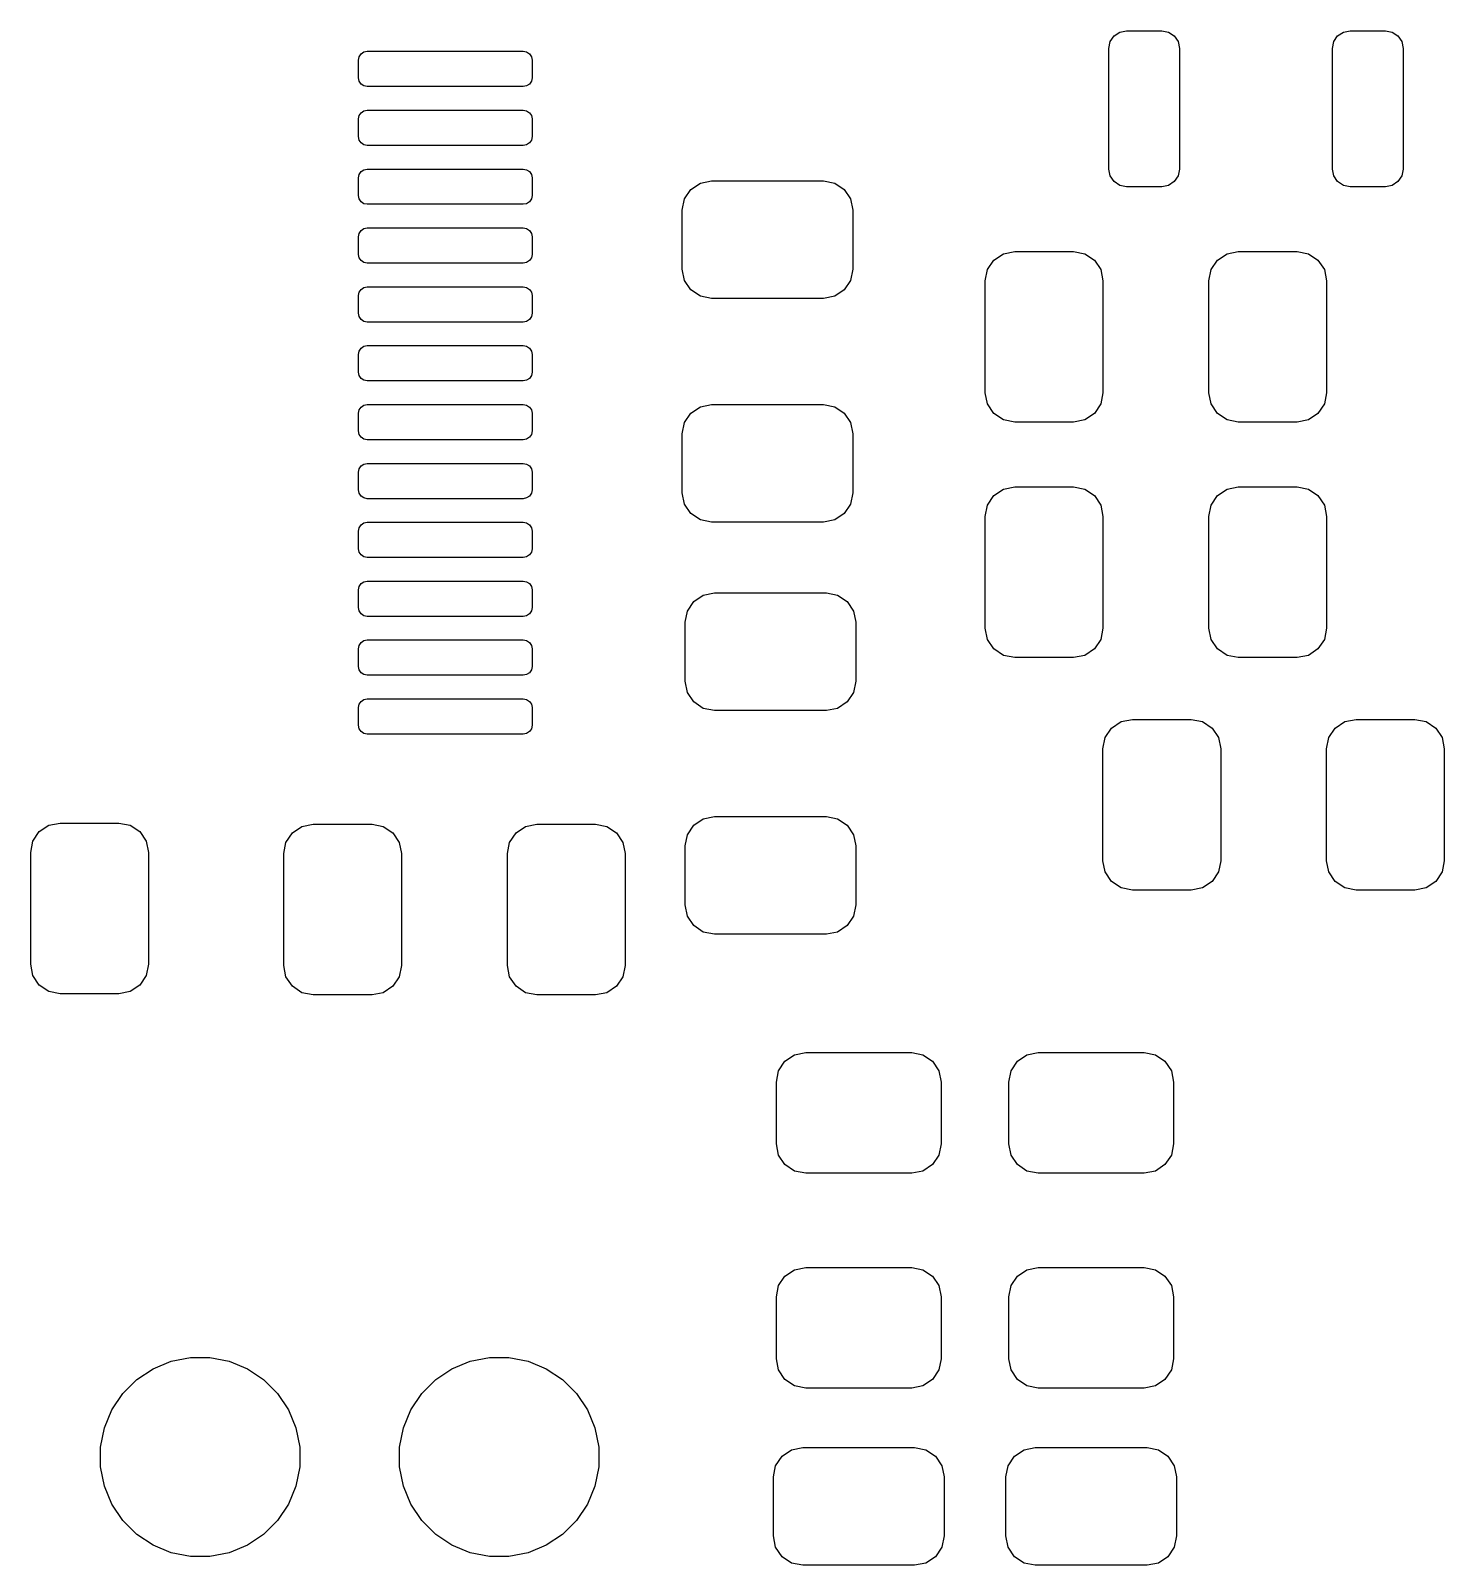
# Model space of a CAD drawing. Extents: x 1.93 to 4.45, y -4.26 to -2.08.
# Drawn here: x 2.537 to 3.01, y -3.62 to -3.107 of the extents above; entities that cross this region are included whole.
import ezdxf

# ---------------------------------------------------------------- set-up
doc = ezdxf.new("R2010")
doc.units = 0
doc.header["$MEASUREMENT"] = 0
doc.layers.add('BLACK', color=7, linetype='CONTINUOUS')

msp = doc.modelspace()

# ---------------------------------------------------------------- linework, layer by layer
at = {"layer": 'BLACK', "linetype": 'CONTINUOUS'}
for p, q in [((2.89809, -3.11093), (2.89937, -3.10901)), ((2.89937, -3.10901), (2.90128, -3.10773)), ((2.90128, -3.10773), (2.90354, -3.10728)), ((2.90354, -3.10728), (2.91535, -3.10728)), ((2.91535, -3.10728), (2.91761, -3.10773)), ((2.91761, -3.10773), (2.91953, -3.10901)), ((2.91953, -3.10901), (2.92081, -3.11093)), ((2.97289, -3.11093), (2.97417, -3.10901)), ((2.97417, -3.10901), (2.97609, -3.10773)), ((2.97609, -3.10773), (2.97835, -3.10728)), ((2.97835, -3.10728), (2.99016, -3.10728)), ((2.99016, -3.10728), (2.99242, -3.10773)), ((2.99242, -3.10773), (2.99433, -3.10901)), ((2.99433, -3.10901), (2.99561, -3.11093)), ((2.64688, -3.116), (2.64752, -3.11504)), ((2.64752, -3.11504), (2.64848, -3.1144)), ((2.64848, -3.1144), (2.64961, -3.11417)), ((2.64961, -3.11417), (2.70177, -3.11417)), ((2.70177, -3.11417), (2.7029, -3.1144)), ((2.7029, -3.1144), (2.70386, -3.11504)), ((2.70386, -3.11504), (2.7045, -3.116)), ((2.89764, -3.11319), (2.89809, -3.11093)), ((2.89764, -3.15354), (2.89764, -3.11319)), ((2.92081, -3.11093), (2.92126, -3.11319)), ((2.92126, -3.11319), (2.92126, -3.15354)), ((2.97244, -3.11319), (2.97289, -3.11093)), ((2.97244, -3.15354), (2.97244, -3.11319)), ((2.99561, -3.11093), (2.99606, -3.11319)), ((2.99606, -3.11319), (2.99606, -3.15354)), ((2.64665, -3.11713), (2.64688, -3.116)), ((2.64665, -3.12303), (2.64665, -3.11713)), ((2.7045, -3.116), (2.70472, -3.11713)), ((2.70472, -3.11713), (2.70472, -3.12303)), ((2.64688, -3.12416), (2.64665, -3.12303)), ((2.64752, -3.12512), (2.64688, -3.12416)), ((2.64848, -3.12576), (2.64752, -3.12512)), ((2.70386, -3.12512), (2.7029, -3.12576)), ((2.7045, -3.12416), (2.70386, -3.12512)), ((2.70472, -3.12303), (2.7045, -3.12416)), ((2.64961, -3.12598), (2.64848, -3.12576)), ((2.70177, -3.12598), (2.64961, -3.12598)), ((2.7029, -3.12576), (2.70177, -3.12598)), ((2.64688, -3.13568), (2.64752, -3.13472)), ((2.64752, -3.13472), (2.64848, -3.13408)), ((2.64848, -3.13408), (2.64961, -3.13386)), ((2.64961, -3.13386), (2.70177, -3.13386)), ((2.70177, -3.13386), (2.7029, -3.13408)), ((2.7029, -3.13408), (2.70386, -3.13472)), ((2.70386, -3.13472), (2.7045, -3.13568)), ((2.64665, -3.13681), (2.64688, -3.13568)), ((2.64665, -3.14272), (2.64665, -3.13681)), ((2.7045, -3.13568), (2.70472, -3.13681)), ((2.70472, -3.13681), (2.70472, -3.14272)), ((2.64688, -3.14385), (2.64665, -3.14272)), ((2.64752, -3.1448), (2.64688, -3.14385)), ((2.64848, -3.14544), (2.64752, -3.1448)), ((2.64961, -3.14567), (2.64848, -3.14544)), ((2.70177, -3.14567), (2.64961, -3.14567)), ((2.7029, -3.14544), (2.70177, -3.14567)), ((2.70386, -3.1448), (2.7029, -3.14544)), ((2.7045, -3.14385), (2.70386, -3.1448)), ((2.70472, -3.14272), (2.7045, -3.14385)), ((2.64665, -3.1565), (2.64688, -3.15537)), ((2.64688, -3.15537), (2.64752, -3.15441)), ((2.64752, -3.15441), (2.64848, -3.15377)), ((2.64848, -3.15377), (2.64961, -3.15354)), ((2.64961, -3.15354), (2.70177, -3.15354)), ((2.70177, -3.15354), (2.7029, -3.15377)), ((2.7029, -3.15377), (2.70386, -3.15441)), ((2.70386, -3.15441), (2.7045, -3.15537)), ((2.7045, -3.15537), (2.70472, -3.1565)), ((2.89809, -3.1558), (2.89764, -3.15354)), ((2.89937, -3.15772), (2.89809, -3.1558)), ((2.92081, -3.1558), (2.91953, -3.15772)), ((2.92126, -3.15354), (2.92081, -3.1558)), ((2.97289, -3.1558), (2.97244, -3.15354)), ((2.97417, -3.15772), (2.97289, -3.1558)), ((2.99561, -3.1558), (2.99433, -3.15772)), ((2.99606, -3.15354), (2.99561, -3.1558)), ((2.64665, -3.1624), (2.64665, -3.1565)), ((2.70472, -3.1565), (2.70472, -3.1624)), ((2.75567, -3.16356), (2.7578, -3.16036)), ((2.7578, -3.16036), (2.761, -3.15823)), ((2.761, -3.15823), (2.76476, -3.15748)), ((2.76476, -3.15748), (2.80217, -3.15748)), ((2.80217, -3.15748), (2.80593, -3.15823)), ((2.80593, -3.15823), (2.80913, -3.16036)), ((2.80913, -3.16036), (2.81126, -3.16356)), ((2.90128, -3.159), (2.89937, -3.15772)), ((2.90354, -3.15945), (2.90128, -3.159)), ((2.91535, -3.15945), (2.90354, -3.15945)), ((2.91761, -3.159), (2.91535, -3.15945)), ((2.91953, -3.15772), (2.91761, -3.159)), ((2.97609, -3.159), (2.97417, -3.15772)), ((2.97835, -3.15945), (2.97609, -3.159)), ((2.99016, -3.15945), (2.97835, -3.15945)), ((2.99242, -3.159), (2.99016, -3.15945)), ((2.99433, -3.15772), (2.99242, -3.159)), ((2.64688, -3.16353), (2.64665, -3.1624)), ((2.64752, -3.16449), (2.64688, -3.16353)), ((2.64848, -3.16513), (2.64752, -3.16449)), ((2.64961, -3.16535), (2.64848, -3.16513)), ((2.70177, -3.16535), (2.64961, -3.16535)), ((2.7029, -3.16513), (2.70177, -3.16535)), ((2.70386, -3.16449), (2.7029, -3.16513)), ((2.7045, -3.16353), (2.70386, -3.16449)), ((2.70472, -3.1624), (2.7045, -3.16353)), ((2.75492, -3.16732), (2.75567, -3.16356)), ((2.81126, -3.16356), (2.81201, -3.16732)), ((2.75492, -3.18701), (2.75492, -3.16732)), ((2.81201, -3.16732), (2.81201, -3.18701)), ((2.64665, -3.17618), (2.64688, -3.17505)), ((2.64665, -3.18209), (2.64665, -3.17618)), ((2.64688, -3.17505), (2.64752, -3.17409)), ((2.64752, -3.17409), (2.64848, -3.17345)), ((2.64848, -3.17345), (2.64961, -3.17323)), ((2.64961, -3.17323), (2.70177, -3.17323)), ((2.70177, -3.17323), (2.7029, -3.17345)), ((2.7029, -3.17345), (2.70386, -3.17409)), ((2.70386, -3.17409), (2.7045, -3.17505)), ((2.7045, -3.17505), (2.70472, -3.17618)), ((2.70472, -3.17618), (2.70472, -3.18209)), ((2.86238, -3.18185), (2.86614, -3.1811)), ((2.86614, -3.1811), (2.88583, -3.1811)), ((2.88583, -3.1811), (2.88959, -3.18185)), ((2.93718, -3.18185), (2.94094, -3.1811)), ((2.94094, -3.1811), (2.96063, -3.1811)), ((2.96063, -3.1811), (2.9644, -3.18185)), ((2.64688, -3.18322), (2.64665, -3.18209)), ((2.64752, -3.18417), (2.64688, -3.18322)), ((2.64848, -3.18481), (2.64752, -3.18417)), ((2.64961, -3.18504), (2.64848, -3.18481)), ((2.70177, -3.18504), (2.64961, -3.18504)), ((2.7029, -3.18481), (2.70177, -3.18504)), ((2.70386, -3.18417), (2.7029, -3.18481)), ((2.7045, -3.18322), (2.70386, -3.18417)), ((2.70472, -3.18209), (2.7045, -3.18322)), ((2.85705, -3.18718), (2.85918, -3.18399)), ((2.85918, -3.18399), (2.86238, -3.18185)), ((2.88959, -3.18185), (2.89279, -3.18399)), ((2.89279, -3.18399), (2.89492, -3.18718)), ((2.93185, -3.18718), (2.93399, -3.18399)), ((2.93399, -3.18399), (2.93718, -3.18185)), ((2.9644, -3.18185), (2.96759, -3.18399)), ((2.96759, -3.18399), (2.96972, -3.18718)), ((2.75567, -3.19077), (2.75492, -3.18701)), ((2.7578, -3.19397), (2.75567, -3.19077)), ((2.81126, -3.19077), (2.80913, -3.19397)), ((2.81201, -3.18701), (2.81126, -3.19077)), ((2.8563, -3.19094), (2.85705, -3.18718)), ((2.8563, -3.22835), (2.8563, -3.19094)), ((2.89492, -3.18718), (2.89567, -3.19094)), ((2.89567, -3.19094), (2.89567, -3.22835)), ((2.9311, -3.19094), (2.93185, -3.18718)), ((2.9311, -3.22835), (2.9311, -3.19094)), ((2.96972, -3.18718), (2.97047, -3.19094)), ((2.97047, -3.19094), (2.97047, -3.22835)), ((2.64665, -3.19587), (2.64688, -3.19474)), ((2.64665, -3.20177), (2.64665, -3.19587)), ((2.64688, -3.19474), (2.64752, -3.19378)), ((2.64752, -3.19378), (2.64848, -3.19314)), ((2.64848, -3.19314), (2.64961, -3.19291)), ((2.64961, -3.19291), (2.70177, -3.19291)), ((2.70177, -3.19291), (2.7029, -3.19314)), ((2.7029, -3.19314), (2.70386, -3.19378)), ((2.70386, -3.19378), (2.7045, -3.19474)), ((2.7045, -3.19474), (2.70472, -3.19587)), ((2.70472, -3.19587), (2.70472, -3.20177)), ((2.761, -3.1961), (2.7578, -3.19397)), ((2.76476, -3.19685), (2.761, -3.1961)), ((2.80217, -3.19685), (2.76476, -3.19685)), ((2.80593, -3.1961), (2.80217, -3.19685)), ((2.80913, -3.19397), (2.80593, -3.1961)), ((2.64688, -3.2029), (2.64665, -3.20177)), ((2.70472, -3.20177), (2.7045, -3.2029)), ((2.64752, -3.20386), (2.64688, -3.2029)), ((2.64848, -3.2045), (2.64752, -3.20386)), ((2.64961, -3.20472), (2.64848, -3.2045)), ((2.70177, -3.20472), (2.64961, -3.20472)), ((2.7029, -3.2045), (2.70177, -3.20472)), ((2.70386, -3.20386), (2.7029, -3.2045)), ((2.7045, -3.2029), (2.70386, -3.20386)), ((2.64665, -3.21555), (2.64688, -3.21442)), ((2.64665, -3.22146), (2.64665, -3.21555)), ((2.64688, -3.21442), (2.64752, -3.21346)), ((2.64752, -3.21346), (2.64848, -3.21282)), ((2.64848, -3.21282), (2.64961, -3.2126)), ((2.64961, -3.2126), (2.70177, -3.2126)), ((2.70177, -3.2126), (2.7029, -3.21282)), ((2.7029, -3.21282), (2.70386, -3.21346)), ((2.70386, -3.21346), (2.7045, -3.21442)), ((2.7045, -3.21442), (2.70472, -3.21555)), ((2.70472, -3.21555), (2.70472, -3.22146)), ((2.64688, -3.22259), (2.64665, -3.22146)), ((2.64752, -3.22354), (2.64688, -3.22259)), ((2.7045, -3.22259), (2.70386, -3.22354)), ((2.70472, -3.22146), (2.7045, -3.22259)), ((2.64848, -3.22418), (2.64752, -3.22354)), ((2.64961, -3.22441), (2.64848, -3.22418)), ((2.70177, -3.22441), (2.64961, -3.22441)), ((2.7029, -3.22418), (2.70177, -3.22441)), ((2.70386, -3.22354), (2.7029, -3.22418)), ((2.64752, -3.23315), (2.64848, -3.23251)), ((2.64848, -3.23251), (2.64961, -3.23228)), ((2.64961, -3.23228), (2.70177, -3.23228)), ((2.70177, -3.23228), (2.7029, -3.23251)), ((2.7029, -3.23251), (2.70386, -3.23315)), ((2.7578, -3.23517), (2.761, -3.23303)), ((2.761, -3.23303), (2.76476, -3.23228)), ((2.76476, -3.23228), (2.80217, -3.23228)), ((2.80217, -3.23228), (2.80593, -3.23303)), ((2.80593, -3.23303), (2.80913, -3.23517)), ((2.85705, -3.23211), (2.8563, -3.22835)), ((2.85918, -3.23531), (2.85705, -3.23211)), ((2.89492, -3.23211), (2.89279, -3.23531)), ((2.89567, -3.22835), (2.89492, -3.23211)), ((2.93185, -3.23211), (2.9311, -3.22835)), ((2.93399, -3.23531), (2.93185, -3.23211)), ((2.96972, -3.23211), (2.96759, -3.23531)), ((2.97047, -3.22835), (2.96972, -3.23211)), ((2.64665, -3.23524), (2.64688, -3.23411)), ((2.64665, -3.24114), (2.64665, -3.23524)), ((2.64688, -3.23411), (2.64752, -3.23315)), ((2.70386, -3.23315), (2.7045, -3.23411)), ((2.7045, -3.23411), (2.70472, -3.23524)), ((2.70472, -3.23524), (2.70472, -3.24114)), ((2.75567, -3.23836), (2.7578, -3.23517)), ((2.80913, -3.23517), (2.81126, -3.23836)), ((2.86238, -3.23744), (2.85918, -3.23531)), ((2.86614, -3.23819), (2.86238, -3.23744)), ((2.88583, -3.23819), (2.86614, -3.23819)), ((2.88959, -3.23744), (2.88583, -3.23819)), ((2.89279, -3.23531), (2.88959, -3.23744)), ((2.93718, -3.23744), (2.93399, -3.23531)), ((2.94094, -3.23819), (2.93718, -3.23744)), ((2.96063, -3.23819), (2.94094, -3.23819)), ((2.9644, -3.23744), (2.96063, -3.23819)), ((2.96759, -3.23531), (2.9644, -3.23744)), ((2.64688, -3.24227), (2.64665, -3.24114)), ((2.64752, -3.24323), (2.64688, -3.24227)), ((2.64848, -3.24387), (2.64752, -3.24323)), ((2.70386, -3.24323), (2.7029, -3.24387)), ((2.7045, -3.24227), (2.70386, -3.24323)), ((2.70472, -3.24114), (2.7045, -3.24227)), ((2.75492, -3.24213), (2.75567, -3.23836)), ((2.75492, -3.26181), (2.75492, -3.24213)), ((2.81126, -3.23836), (2.81201, -3.24213)), ((2.81201, -3.24213), (2.81201, -3.26181)), ((2.64961, -3.24409), (2.64848, -3.24387)), ((2.70177, -3.24409), (2.64961, -3.24409)), ((2.7029, -3.24387), (2.70177, -3.24409)), ((2.64688, -3.25379), (2.64752, -3.25283)), ((2.64752, -3.25283), (2.64848, -3.25219)), ((2.64848, -3.25219), (2.64961, -3.25197)), ((2.64961, -3.25197), (2.70177, -3.25197)), ((2.70177, -3.25197), (2.7029, -3.25219)), ((2.7029, -3.25219), (2.70386, -3.25283)), ((2.70386, -3.25283), (2.7045, -3.25379)), ((2.64665, -3.25492), (2.64688, -3.25379)), ((2.64665, -3.26083), (2.64665, -3.25492)), ((2.7045, -3.25379), (2.70472, -3.25492)), ((2.70472, -3.25492), (2.70472, -3.26083)), ((2.64688, -3.26196), (2.64665, -3.26083)), ((2.64752, -3.26291), (2.64688, -3.26196)), ((2.64848, -3.26355), (2.64752, -3.26291)), ((2.64961, -3.26378), (2.64848, -3.26355)), ((2.70177, -3.26378), (2.64961, -3.26378)), ((2.7029, -3.26355), (2.70177, -3.26378)), ((2.70386, -3.26291), (2.7029, -3.26355)), ((2.7045, -3.26196), (2.70386, -3.26291)), ((2.70472, -3.26083), (2.7045, -3.26196)), ((2.75567, -3.26558), (2.75492, -3.26181)), ((2.81201, -3.26181), (2.81126, -3.26558)), ((2.85705, -3.26592), (2.85918, -3.26273)), ((2.85918, -3.26273), (2.86238, -3.26059)), ((2.86238, -3.26059), (2.86614, -3.25984)), ((2.86614, -3.25984), (2.88583, -3.25984)), ((2.88583, -3.25984), (2.88959, -3.26059)), ((2.88959, -3.26059), (2.89279, -3.26273)), ((2.89279, -3.26273), (2.89492, -3.26592)), ((2.93185, -3.26592), (2.93399, -3.26273)), ((2.93399, -3.26273), (2.93718, -3.26059)), ((2.93718, -3.26059), (2.94094, -3.25984)), ((2.94094, -3.25984), (2.96063, -3.25984)), ((2.96063, -3.25984), (2.9644, -3.26059)), ((2.9644, -3.26059), (2.96759, -3.26273)), ((2.96759, -3.26273), (2.96972, -3.26592)), ((2.7578, -3.26877), (2.75567, -3.26558)), ((2.761, -3.2709), (2.7578, -3.26877)), ((2.80913, -3.26877), (2.80593, -3.2709)), ((2.81126, -3.26558), (2.80913, -3.26877)), ((2.8563, -3.26969), (2.85705, -3.26592)), ((2.89492, -3.26592), (2.89567, -3.26969)), ((2.9311, -3.26969), (2.93185, -3.26592)), ((2.96972, -3.26592), (2.97047, -3.26969)), ((2.64665, -3.27461), (2.64688, -3.27348)), ((2.64688, -3.27348), (2.64752, -3.27252)), ((2.64752, -3.27252), (2.64848, -3.27188)), ((2.64848, -3.27188), (2.64961, -3.27165)), ((2.64961, -3.27165), (2.70177, -3.27165)), ((2.70177, -3.27165), (2.7029, -3.27188)), ((2.7029, -3.27188), (2.70386, -3.27252)), ((2.70386, -3.27252), (2.7045, -3.27348)), ((2.7045, -3.27348), (2.70472, -3.27461)), ((2.76476, -3.27165), (2.761, -3.2709)), ((2.80217, -3.27165), (2.76476, -3.27165)), ((2.80593, -3.2709), (2.80217, -3.27165)), ((2.8563, -3.30709), (2.8563, -3.26969)), ((2.89567, -3.26969), (2.89567, -3.30709)), ((2.9311, -3.30709), (2.9311, -3.26969)), ((2.97047, -3.26969), (2.97047, -3.30709)), ((2.64665, -3.28051), (2.64665, -3.27461)), ((2.70472, -3.27461), (2.70472, -3.28051)), ((2.64688, -3.28164), (2.64665, -3.28051)), ((2.64752, -3.2826), (2.64688, -3.28164)), ((2.64848, -3.28324), (2.64752, -3.2826)), ((2.64961, -3.28346), (2.64848, -3.28324)), ((2.70177, -3.28346), (2.64961, -3.28346)), ((2.7029, -3.28324), (2.70177, -3.28346)), ((2.70386, -3.2826), (2.7029, -3.28324)), ((2.7045, -3.28164), (2.70386, -3.2826)), ((2.70472, -3.28051), (2.7045, -3.28164)), ((2.64665, -3.29429), (2.64688, -3.29316)), ((2.64665, -3.3002), (2.64665, -3.29429)), ((2.64688, -3.29316), (2.64752, -3.2922)), ((2.64752, -3.2922), (2.64848, -3.29156)), ((2.64848, -3.29156), (2.64961, -3.29134)), ((2.64961, -3.29134), (2.70177, -3.29134)), ((2.70177, -3.29134), (2.7029, -3.29156)), ((2.7029, -3.29156), (2.70386, -3.2922)), ((2.70386, -3.2922), (2.7045, -3.29316)), ((2.7045, -3.29316), (2.70472, -3.29429)), ((2.70472, -3.29429), (2.70472, -3.3002)), ((2.75665, -3.30135), (2.75879, -3.29816)), ((2.75879, -3.29816), (2.76198, -3.29602)), ((2.76198, -3.29602), (2.76575, -3.29528)), ((2.76575, -3.29528), (2.80315, -3.29528)), ((2.80315, -3.29528), (2.80692, -3.29602)), ((2.80692, -3.29602), (2.81011, -3.29816)), ((2.81011, -3.29816), (2.81224, -3.30135)), ((2.64688, -3.30133), (2.64665, -3.3002)), ((2.64752, -3.30228), (2.64688, -3.30133)), ((2.64848, -3.30292), (2.64752, -3.30228)), ((2.64961, -3.30315), (2.64848, -3.30292)), ((2.70177, -3.30315), (2.64961, -3.30315)), ((2.7029, -3.30292), (2.70177, -3.30315)), ((2.70386, -3.30228), (2.7029, -3.30292)), ((2.7045, -3.30133), (2.70386, -3.30228)), ((2.70472, -3.3002), (2.7045, -3.30133)), ((2.75591, -3.30512), (2.75665, -3.30135)), ((2.81224, -3.30135), (2.81299, -3.30512)), ((2.75591, -3.3248), (2.75591, -3.30512)), ((2.81299, -3.30512), (2.81299, -3.3248)), ((2.85705, -3.31085), (2.8563, -3.30709)), ((2.89567, -3.30709), (2.89492, -3.31085)), ((2.93185, -3.31085), (2.9311, -3.30709)), ((2.97047, -3.30709), (2.96972, -3.31085)), ((2.64665, -3.31398), (2.64688, -3.31285)), ((2.64665, -3.31988), (2.64665, -3.31398)), ((2.64688, -3.31285), (2.64752, -3.31189)), ((2.64752, -3.31189), (2.64848, -3.31125)), ((2.64848, -3.31125), (2.64961, -3.31102)), ((2.64961, -3.31102), (2.70177, -3.31102)), ((2.70177, -3.31102), (2.7029, -3.31125)), ((2.7029, -3.31125), (2.70386, -3.31189)), ((2.70386, -3.31189), (2.7045, -3.31285)), ((2.7045, -3.31285), (2.70472, -3.31398)), ((2.70472, -3.31398), (2.70472, -3.31988)), ((2.85918, -3.31405), (2.85705, -3.31085)), ((2.86238, -3.31618), (2.85918, -3.31405)), ((2.89279, -3.31405), (2.88959, -3.31618)), ((2.89492, -3.31085), (2.89279, -3.31405)), ((2.93399, -3.31405), (2.93185, -3.31085)), ((2.93718, -3.31618), (2.93399, -3.31405)), ((2.96759, -3.31405), (2.9644, -3.31618)), ((2.96972, -3.31085), (2.96759, -3.31405)), ((2.64688, -3.32101), (2.64665, -3.31988)), ((2.70472, -3.31988), (2.7045, -3.32101)), ((2.86614, -3.31693), (2.86238, -3.31618)), ((2.88583, -3.31693), (2.86614, -3.31693)), ((2.88959, -3.31618), (2.88583, -3.31693)), ((2.94094, -3.31693), (2.93718, -3.31618)), ((2.96063, -3.31693), (2.94094, -3.31693)), ((2.9644, -3.31618), (2.96063, -3.31693)), ((2.64752, -3.32197), (2.64688, -3.32101)), ((2.64848, -3.32261), (2.64752, -3.32197)), ((2.64961, -3.32283), (2.64848, -3.32261)), ((2.70177, -3.32283), (2.64961, -3.32283)), ((2.7029, -3.32261), (2.70177, -3.32283)), ((2.70386, -3.32197), (2.7029, -3.32261)), ((2.7045, -3.32101), (2.70386, -3.32197)), ((2.75665, -3.32857), (2.75591, -3.3248)), ((2.81299, -3.3248), (2.81224, -3.32857)), ((2.75879, -3.33176), (2.75665, -3.32857)), ((2.81224, -3.32857), (2.81011, -3.33176)), ((2.64665, -3.33366), (2.64688, -3.33253)), ((2.64665, -3.33957), (2.64665, -3.33366)), ((2.64688, -3.33253), (2.64752, -3.33157)), ((2.64752, -3.33157), (2.64848, -3.33093)), ((2.64848, -3.33093), (2.64961, -3.33071)), ((2.64961, -3.33071), (2.70177, -3.33071)), ((2.70177, -3.33071), (2.7029, -3.33093)), ((2.7029, -3.33093), (2.70386, -3.33157)), ((2.70386, -3.33157), (2.7045, -3.33253)), ((2.7045, -3.33253), (2.70472, -3.33366)), ((2.70472, -3.33366), (2.70472, -3.33957)), ((2.76198, -3.3339), (2.75879, -3.33176)), ((2.76575, -3.33465), (2.76198, -3.3339)), ((2.80315, -3.33465), (2.76575, -3.33465)), ((2.80692, -3.3339), (2.80315, -3.33465)), ((2.81011, -3.33176), (2.80692, -3.3339)), ((2.64688, -3.3407), (2.64665, -3.33957)), ((2.64752, -3.34165), (2.64688, -3.3407)), ((2.7045, -3.3407), (2.70386, -3.34165)), ((2.70472, -3.33957), (2.7045, -3.3407)), ((2.89642, -3.34367), (2.89855, -3.34048)), ((2.89855, -3.34048), (2.90175, -3.33835)), ((2.90175, -3.33835), (2.90551, -3.3376)), ((2.90551, -3.3376), (2.9252, -3.3376)), ((2.9252, -3.3376), (2.92896, -3.33835)), ((2.92896, -3.33835), (2.93216, -3.34048)), ((2.93216, -3.34048), (2.93429, -3.34367)), ((2.97122, -3.34367), (2.97336, -3.34048)), ((2.97336, -3.34048), (2.97655, -3.33835)), ((2.97655, -3.33835), (2.98031, -3.3376)), ((2.98031, -3.3376), (3, -3.3376)), ((3, -3.3376), (3.00377, -3.33835)), ((3.00377, -3.33835), (3.00696, -3.34048)), ((3.00696, -3.34048), (3.00909, -3.34367)), ((2.64848, -3.34229), (2.64752, -3.34165)), ((2.64961, -3.34252), (2.64848, -3.34229)), ((2.70177, -3.34252), (2.64961, -3.34252)), ((2.7029, -3.34229), (2.70177, -3.34252)), ((2.70386, -3.34165), (2.7029, -3.34229)), ((2.89567, -3.34744), (2.89642, -3.34367)), ((2.93429, -3.34367), (2.93504, -3.34744)), ((2.97047, -3.34744), (2.97122, -3.34367)), ((3.00909, -3.34367), (3.00984, -3.34744)), ((2.89567, -3.38484), (2.89567, -3.34744)), ((2.93504, -3.34744), (2.93504, -3.38484)), ((2.97047, -3.38484), (2.97047, -3.34744)), ((3.00984, -3.34744), (3.00984, -3.38484)), ((2.75879, -3.37296), (2.76198, -3.37083)), ((2.76198, -3.37083), (2.76575, -3.37008)), ((2.76575, -3.37008), (2.80315, -3.37008)), ((2.80315, -3.37008), (2.80692, -3.37083)), ((2.80692, -3.37083), (2.81011, -3.37296)), ((2.53776, -3.37832), (2.53989, -3.37513)), ((2.53989, -3.37513), (2.54308, -3.37299)), ((2.54308, -3.37299), (2.54685, -3.37224)), ((2.54685, -3.37224), (2.56654, -3.37224)), ((2.56654, -3.37224), (2.5703, -3.37299)), ((2.5703, -3.37299), (2.5735, -3.37513)), ((2.5735, -3.37513), (2.57563, -3.37832)), ((2.6224, -3.37871), (2.62454, -3.37552)), ((2.62454, -3.37552), (2.62773, -3.37339)), ((2.62773, -3.37339), (2.6315, -3.37264)), ((2.6315, -3.37264), (2.65118, -3.37264)), ((2.65118, -3.37264), (2.65495, -3.37339)), ((2.65495, -3.37339), (2.65814, -3.37552)), ((2.65814, -3.37552), (2.66027, -3.37871)), ((2.69721, -3.37871), (2.69934, -3.37552)), ((2.69934, -3.37552), (2.70253, -3.37339)), ((2.70253, -3.37339), (2.7063, -3.37264)), ((2.7063, -3.37264), (2.72598, -3.37264)), ((2.72598, -3.37264), (2.72975, -3.37339)), ((2.72975, -3.37339), (2.73294, -3.37552)), ((2.73294, -3.37552), (2.73508, -3.37871)), ((2.75591, -3.37992), (2.75665, -3.37615)), ((2.75665, -3.37615), (2.75879, -3.37296)), ((2.81011, -3.37296), (2.81224, -3.37615)), ((2.81224, -3.37615), (2.81299, -3.37992)), ((2.53701, -3.38209), (2.53776, -3.37832)), ((2.57563, -3.37832), (2.57638, -3.38209)), ((2.62165, -3.38248), (2.6224, -3.37871)), ((2.66027, -3.37871), (2.66102, -3.38248)), ((2.69646, -3.38248), (2.69721, -3.37871)), ((2.73508, -3.37871), (2.73583, -3.38248)), ((2.75591, -3.39961), (2.75591, -3.37992)), ((2.81299, -3.37992), (2.81299, -3.39961)), ((2.53701, -3.41949), (2.53701, -3.38209)), ((2.57638, -3.38209), (2.57638, -3.41949)), ((2.62165, -3.41988), (2.62165, -3.38248)), ((2.66102, -3.38248), (2.66102, -3.41988)), ((2.69646, -3.41988), (2.69646, -3.38248)), ((2.73583, -3.38248), (2.73583, -3.41988)), ((2.89642, -3.38861), (2.89567, -3.38484)), ((2.93504, -3.38484), (2.93429, -3.38861)), ((2.97122, -3.38861), (2.97047, -3.38484)), ((3.00984, -3.38484), (3.00909, -3.38861)), ((2.89855, -3.3918), (2.89642, -3.38861)), ((2.90175, -3.39394), (2.89855, -3.3918)), ((2.93216, -3.3918), (2.92896, -3.39394)), ((2.93429, -3.38861), (2.93216, -3.3918)), ((2.97336, -3.3918), (2.97122, -3.38861)), ((2.97655, -3.39394), (2.97336, -3.3918)), ((3.00696, -3.3918), (3.00377, -3.39394)), ((3.00909, -3.38861), (3.00696, -3.3918)), ((2.90551, -3.39469), (2.90175, -3.39394)), ((2.9252, -3.39469), (2.90551, -3.39469)), ((2.92896, -3.39394), (2.9252, -3.39469)), ((2.98031, -3.39469), (2.97655, -3.39394)), ((3, -3.39469), (2.98031, -3.39469)), ((3.00377, -3.39394), (3, -3.39469)), ((2.75665, -3.40337), (2.75591, -3.39961)), ((2.81299, -3.39961), (2.81224, -3.40337)), ((2.75879, -3.40657), (2.75665, -3.40337)), ((2.76198, -3.4087), (2.75879, -3.40657)), ((2.81011, -3.40657), (2.80692, -3.4087)), ((2.81224, -3.40337), (2.81011, -3.40657)), ((2.76575, -3.40945), (2.76198, -3.4087)), ((2.80315, -3.40945), (2.76575, -3.40945)), ((2.80692, -3.4087), (2.80315, -3.40945)), ((2.53776, -3.42325), (2.53701, -3.41949)), ((2.57638, -3.41949), (2.57563, -3.42325)), ((2.6224, -3.42365), (2.62165, -3.41988)), ((2.66102, -3.41988), (2.66027, -3.42365)), ((2.69721, -3.42365), (2.69646, -3.41988)), ((2.73583, -3.41988), (2.73508, -3.42365)), ((2.53989, -3.42645), (2.53776, -3.42325)), ((2.54308, -3.42858), (2.53989, -3.42645)), ((2.5735, -3.42645), (2.5703, -3.42858)), ((2.57563, -3.42325), (2.5735, -3.42645)), ((2.62454, -3.42684), (2.6224, -3.42365)), ((2.62773, -3.42898), (2.62454, -3.42684)), ((2.65814, -3.42684), (2.65495, -3.42898)), ((2.66027, -3.42365), (2.65814, -3.42684)), ((2.69934, -3.42684), (2.69721, -3.42365)), ((2.70253, -3.42898), (2.69934, -3.42684)), ((2.73294, -3.42684), (2.72975, -3.42898)), ((2.73508, -3.42365), (2.73294, -3.42684)), ((2.54685, -3.42933), (2.54308, -3.42858)), ((2.56654, -3.42933), (2.54685, -3.42933)), ((2.5703, -3.42858), (2.56654, -3.42933)), ((2.6315, -3.42972), (2.62773, -3.42898)), ((2.65118, -3.42972), (2.6315, -3.42972)), ((2.65495, -3.42898), (2.65118, -3.42972)), ((2.7063, -3.42972), (2.70253, -3.42898)), ((2.72598, -3.42972), (2.7063, -3.42972)), ((2.72975, -3.42898), (2.72598, -3.42972)), ((2.78717, -3.45509), (2.7893, -3.4519)), ((2.7893, -3.4519), (2.79249, -3.44976)), ((2.79249, -3.44976), (2.79626, -3.44902)), ((2.79626, -3.44902), (2.83169, -3.44902)), ((2.83169, -3.44902), (2.83546, -3.44976)), ((2.83546, -3.44976), (2.83865, -3.4519)), ((2.83865, -3.4519), (2.84079, -3.45509)), ((2.86492, -3.45509), (2.86706, -3.4519)), ((2.86706, -3.4519), (2.87025, -3.44976)), ((2.87025, -3.44976), (2.87402, -3.44902)), ((2.87402, -3.44902), (2.90945, -3.44902)), ((2.90945, -3.44902), (2.91322, -3.44976)), ((2.91322, -3.44976), (2.91641, -3.4519)), ((2.91641, -3.4519), (2.91854, -3.45509)), ((2.78642, -3.45886), (2.78717, -3.45509)), ((2.78642, -3.47953), (2.78642, -3.45886)), ((2.84079, -3.45509), (2.84154, -3.45886)), ((2.84154, -3.45886), (2.84154, -3.47953)), ((2.86417, -3.45886), (2.86492, -3.45509)), ((2.86417, -3.47953), (2.86417, -3.45886)), ((2.91854, -3.45509), (2.91929, -3.45886)), ((2.91929, -3.45886), (2.91929, -3.47953)), ((2.78717, -3.48329), (2.78642, -3.47953)), ((2.7893, -3.48649), (2.78717, -3.48329)), ((2.84079, -3.48329), (2.83865, -3.48649)), ((2.84154, -3.47953), (2.84079, -3.48329)), ((2.86492, -3.48329), (2.86417, -3.47953)), ((2.86706, -3.48649), (2.86492, -3.48329)), ((2.91854, -3.48329), (2.91641, -3.48649)), ((2.91929, -3.47953), (2.91854, -3.48329)), ((2.79249, -3.48862), (2.7893, -3.48649)), ((2.79626, -3.48937), (2.79249, -3.48862)), ((2.83169, -3.48937), (2.79626, -3.48937)), ((2.83546, -3.48862), (2.83169, -3.48937)), ((2.83865, -3.48649), (2.83546, -3.48862)), ((2.87025, -3.48862), (2.86706, -3.48649)), ((2.87402, -3.48937), (2.87025, -3.48862)), ((2.90945, -3.48937), (2.87402, -3.48937)), ((2.91322, -3.48862), (2.90945, -3.48937)), ((2.91641, -3.48649), (2.91322, -3.48862)), ((2.78717, -3.52694), (2.7893, -3.52375)), ((2.7893, -3.52375), (2.79249, -3.52162)), ((2.79249, -3.52162), (2.79626, -3.52087)), ((2.79626, -3.52087), (2.83169, -3.52087)), ((2.83169, -3.52087), (2.83546, -3.52162)), ((2.83546, -3.52162), (2.83865, -3.52375)), ((2.83865, -3.52375), (2.84079, -3.52694)), ((2.86492, -3.52694), (2.86706, -3.52375)), ((2.86706, -3.52375), (2.87025, -3.52162)), ((2.87025, -3.52162), (2.87402, -3.52087)), ((2.87402, -3.52087), (2.90945, -3.52087)), ((2.90945, -3.52087), (2.91322, -3.52162)), ((2.91322, -3.52162), (2.91641, -3.52375)), ((2.91641, -3.52375), (2.91854, -3.52694)), ((2.78642, -3.53071), (2.78717, -3.52694)), ((2.78642, -3.55138), (2.78642, -3.53071)), ((2.84079, -3.52694), (2.84154, -3.53071)), ((2.84154, -3.53071), (2.84154, -3.55138)), ((2.86417, -3.53071), (2.86492, -3.52694)), ((2.86417, -3.55138), (2.86417, -3.53071)), ((2.91854, -3.52694), (2.91929, -3.53071)), ((2.91929, -3.53071), (2.91929, -3.55138)), ((2.58399, -3.55223), (2.59042, -3.55095)), ((2.59042, -3.55095), (2.59698, -3.55095)), ((2.59698, -3.55095), (2.60342, -3.55223)), ((2.68399, -3.55223), (2.69042, -3.55095)), ((2.69042, -3.55095), (2.69698, -3.55095)), ((2.69698, -3.55095), (2.70342, -3.55223)), ((2.57247, -3.55838), (2.57793, -3.55474)), ((2.57793, -3.55474), (2.58399, -3.55223)), ((2.60342, -3.55223), (2.60948, -3.55474)), ((2.60948, -3.55474), (2.61493, -3.55838)), ((2.67247, -3.55838), (2.67793, -3.55474)), ((2.67793, -3.55474), (2.68399, -3.55223)), ((2.70342, -3.55223), (2.70948, -3.55474)), ((2.70948, -3.55474), (2.71493, -3.55838)), ((2.78717, -3.55514), (2.78642, -3.55138)), ((2.7893, -3.55834), (2.78717, -3.55514)), ((2.84079, -3.55514), (2.83865, -3.55834)), ((2.84154, -3.55138), (2.84079, -3.55514)), ((2.86492, -3.55514), (2.86417, -3.55138)), ((2.86706, -3.55834), (2.86492, -3.55514)), ((2.91854, -3.55514), (2.91641, -3.55834)), ((2.91929, -3.55138), (2.91854, -3.55514)), ((2.56783, -3.56302), (2.57247, -3.55838)), ((2.61493, -3.55838), (2.61957, -3.56302)), ((2.66783, -3.56302), (2.67247, -3.55838)), ((2.71493, -3.55838), (2.71957, -3.56302)), ((2.79249, -3.56047), (2.7893, -3.55834)), ((2.79626, -3.56122), (2.79249, -3.56047)), ((2.83169, -3.56122), (2.79626, -3.56122)), ((2.83546, -3.56047), (2.83169, -3.56122)), ((2.83865, -3.55834), (2.83546, -3.56047)), ((2.87025, -3.56047), (2.86706, -3.55834)), ((2.87402, -3.56122), (2.87025, -3.56047)), ((2.90945, -3.56122), (2.87402, -3.56122)), ((2.91322, -3.56047), (2.90945, -3.56122)), ((2.91641, -3.55834), (2.91322, -3.56047)), ((2.56419, -3.56848), (2.56783, -3.56302)), ((2.61957, -3.56302), (2.62321, -3.56848)), ((2.66419, -3.56848), (2.66783, -3.56302)), ((2.71957, -3.56302), (2.72321, -3.56848)), ((2.56168, -3.57454), (2.56419, -3.56848)), ((2.62321, -3.56848), (2.62572, -3.57454)), ((2.66168, -3.57454), (2.66419, -3.56848)), ((2.72321, -3.56848), (2.72572, -3.57454)), ((2.5604, -3.58097), (2.56168, -3.57454)), ((2.62572, -3.57454), (2.627, -3.58097)), ((2.6604, -3.58097), (2.66168, -3.57454)), ((2.72572, -3.57454), (2.727, -3.58097)), ((2.5604, -3.58753), (2.5604, -3.58097)), ((2.627, -3.58097), (2.627, -3.58753)), ((2.6604, -3.58753), (2.6604, -3.58097)), ((2.727, -3.58097), (2.727, -3.58753)), ((2.78832, -3.58399), (2.79151, -3.58185)), ((2.79151, -3.58185), (2.79528, -3.5811)), ((2.79528, -3.5811), (2.83268, -3.5811)), ((2.83268, -3.5811), (2.83644, -3.58185)), ((2.83644, -3.58185), (2.83964, -3.58399)), ((2.86607, -3.58399), (2.86926, -3.58185)), ((2.86926, -3.58185), (2.87303, -3.5811)), ((2.87303, -3.5811), (2.91043, -3.5811)), ((2.91043, -3.5811), (2.9142, -3.58185)), ((2.9142, -3.58185), (2.91739, -3.58399)), ((2.78543, -3.59094), (2.78618, -3.58718)), ((2.78618, -3.58718), (2.78832, -3.58399)), ((2.83964, -3.58399), (2.84177, -3.58718)), ((2.84177, -3.58718), (2.84252, -3.59094)), ((2.86319, -3.59094), (2.86394, -3.58718)), ((2.86394, -3.58718), (2.86607, -3.58399)), ((2.91739, -3.58399), (2.91953, -3.58718)), ((2.91953, -3.58718), (2.92028, -3.59094)), ((2.56168, -3.59397), (2.5604, -3.58753)), ((2.627, -3.58753), (2.62572, -3.59397)), ((2.66168, -3.59397), (2.6604, -3.58753)), ((2.727, -3.58753), (2.72572, -3.59397)), ((2.78543, -3.61063), (2.78543, -3.59094)), ((2.84252, -3.59094), (2.84252, -3.61063)), ((2.86319, -3.61063), (2.86319, -3.59094)), ((2.92028, -3.59094), (2.92028, -3.61063)), ((2.56419, -3.60003), (2.56168, -3.59397)), ((2.62572, -3.59397), (2.62321, -3.60003)), ((2.66419, -3.60003), (2.66168, -3.59397)), ((2.72572, -3.59397), (2.72321, -3.60003)), ((2.56783, -3.60548), (2.56419, -3.60003)), ((2.62321, -3.60003), (2.61957, -3.60548)), ((2.66783, -3.60548), (2.66419, -3.60003)), ((2.72321, -3.60003), (2.71957, -3.60548)), ((2.57247, -3.61012), (2.56783, -3.60548)), ((2.61957, -3.60548), (2.61493, -3.61012)), ((2.67247, -3.61012), (2.66783, -3.60548)), ((2.71957, -3.60548), (2.71493, -3.61012)), ((2.57793, -3.61377), (2.57247, -3.61012)), ((2.61493, -3.61012), (2.60948, -3.61377)), ((2.67793, -3.61377), (2.67247, -3.61012)), ((2.71493, -3.61012), (2.70948, -3.61377)), ((2.78618, -3.6144), (2.78543, -3.61063)), ((2.84252, -3.61063), (2.84177, -3.6144)), ((2.86394, -3.6144), (2.86319, -3.61063)), ((2.92028, -3.61063), (2.91953, -3.6144)), ((2.58399, -3.61628), (2.57793, -3.61377)), ((2.59042, -3.61756), (2.58399, -3.61628)), ((2.59698, -3.61756), (2.59042, -3.61756)), ((2.60342, -3.61628), (2.59698, -3.61756)), ((2.60948, -3.61377), (2.60342, -3.61628)), ((2.68399, -3.61628), (2.67793, -3.61377)), ((2.69042, -3.61756), (2.68399, -3.61628)), ((2.69698, -3.61756), (2.69042, -3.61756)), ((2.70342, -3.61628), (2.69698, -3.61756)), ((2.70948, -3.61377), (2.70342, -3.61628)), ((2.78832, -3.61759), (2.78618, -3.6144)), ((2.79151, -3.61972), (2.78832, -3.61759)), ((2.83964, -3.61759), (2.83644, -3.61972)), ((2.84177, -3.6144), (2.83964, -3.61759)), ((2.86607, -3.61759), (2.86394, -3.6144)), ((2.86926, -3.61972), (2.86607, -3.61759)), ((2.91739, -3.61759), (2.9142, -3.61972)), ((2.91953, -3.6144), (2.91739, -3.61759)), ((2.79528, -3.62047), (2.79151, -3.61972)), ((2.83268, -3.62047), (2.79528, -3.62047)), ((2.83644, -3.61972), (2.83268, -3.62047)), ((2.87303, -3.62047), (2.86926, -3.61972)), ((2.91043, -3.62047), (2.87303, -3.62047)), ((2.9142, -3.61972), (2.91043, -3.62047))]:
    msp.add_line(p, q, dxfattribs=at)

doc.saveas('drawing.dxf')
